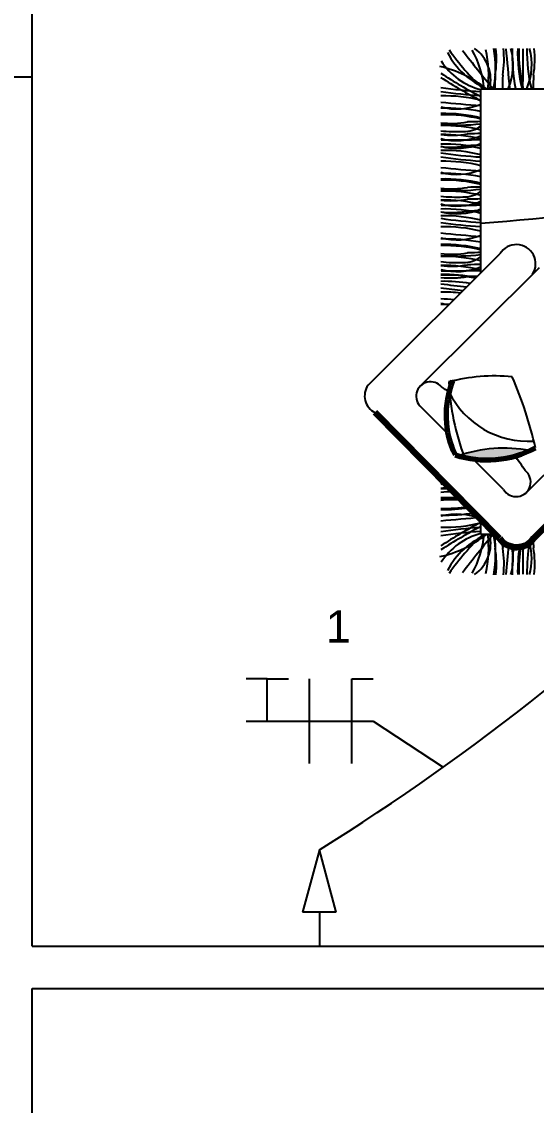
# Model space of a CAD drawing. Header units: millimetres. Extents: x 2979.6 to 3002.1, y 1616.9 to 1649.8.
# Drawn here: x 2983.838 to 2985.661, y 1622.953 to 1626.791 of the extents above; entities that cross this region are included whole.
import ezdxf

# ---------------------------------------------------------------- set-up
doc = ezdxf.new("R2010")
doc.units = ezdxf.units.MM
for name, color, linetype in [('Civil', 7, 'Continuous'), ('Elétrico', 2, 'Continuous'), ('Fiação', 5, 'Continuous'), ('Objetos', 7, 'Continuous')]:
    doc.layers.add(name, color=color, linetype=linetype)
doc.styles.get("Standard").update_dxf_attribs({"font": 'arial.ttf'})

msp = doc.modelspace()

# ---------------------------------------------------------------- hatches: boundary and pattern name
at = {"layer": 'Objetos'}
h = msp.add_hatch(color=252, dxfattribs=at)
h.dxf.hatch_style = 1
h.set_gradient(color1=(132, 132, 132), rotation=60, centered=1, one_color=1, tint=1, name='INVHEMISPHERICAL')
h.paths.add_polyline_path([(2985.6384, 1625.2717, 0.120779), (2985.4028, 1625.2588, 0.003583), (2985.4071, 1625.2472, 0.163015)])

# ---------------------------------------------------------------- linework, layer by layer
at = {"layer": 'Civil'}
for p, q in [((2983.875, 1623.5168), (2983.875, 1633.3053)), ((2983.725, 1626.5953), (2983.875, 1626.5953)), ((2983.875, 1623.5168), (2991.425, 1623.5168)), ((2983.875, 1623.3668), (2991.575, 1623.3668)), ((2983.875, 1621.0579), (2983.875, 1623.3668))]:
    msp.add_line(p, q, dxfattribs=at)
at = {"layer": 'Elétrico'}
for p, q in [((2984.8928, 1623.8579), (2984.8331, 1623.6368)), ((2984.9526, 1623.6368), (2984.8928, 1623.8579)), ((2984.8928, 1623.6368), (2984.8928, 1623.5168))]:
    msp.add_line(p, q, dxfattribs=at)
msp.add_lwpolyline([(2984.9526, 1623.6368), (2984.8331, 1623.6368)], dxfattribs=at)
msp.add_arc((2980.5317, 1630.8812), 8.2672, 301.83818, 328.74028, dxfattribs=at)
at = {"layer": 'Fiação'}
for p, q in [((2984.7077, 1624.4633), (2984.6327, 1624.4633)), ((2984.7077, 1624.3133), (2984.7077, 1624.4633)), ((2984.7077, 1624.4633), (2984.7827, 1624.4633)), ((2984.8577, 1624.3133), (2984.8577, 1624.4633)), ((2985.0077, 1624.3133), (2985.0077, 1624.4633)), ((2985.0077, 1624.4633), (2985.0827, 1624.4633)), ((2984.6327, 1624.3133), (2984.7827, 1624.3133)), ((2984.7827, 1624.3133), (2984.9327, 1624.3133)), ((2984.8577, 1624.1633), (2984.8577, 1624.3133)), ((2984.9327, 1624.3133), (2985.0827, 1624.3133)), ((2985.0077, 1624.1633), (2985.0077, 1624.3133)), ((2985.0827, 1624.3133), (2985.3315, 1624.15))]:
    msp.add_line(p, q, dxfattribs=at)
at = {"layer": 'Objetos', "color": 0}
for p, q in [((2985.4653, 1625.9018, -803.9027), (2985.4653, 1626.5534, -803.9027)), ((2985.4653, 1626.5534, -803.9027), (2988.2858, 1626.5534, -803.9027)), ((2985.065, 1625.5037, -803.9027), (2985.5325, 1625.9686, -803.9027)), ((2985.6711, 1625.9191, -803.9027), (2985.2504, 1625.5005, -803.9027)), ((2985.6262, 1625.1237, -803.9027), (2986.0061, 1625.501, -803.9027)), ((2985.3483, 1625.3308, -803.9027), (2985.2536, 1625.4255, -803.9027)), ((2985.3483, 1625.3308, -803.9027), (2985.2536, 1625.4255, -803.9027)), ((2985.545, 1625.1341, -803.9027), (2985.4372, 1625.2419, -803.9027)), ((2985.545, 1625.1341, -803.9027), (2985.4372, 1625.2419, -803.9027)), ((2985.4653, 1624.9747, -803.9027), (2985.4653, 1625.0263, -803.9027)), ((2985.5163, 1624.9747, -803.9027), (2985.4653, 1624.9747, -803.9027))]:
    msp.add_line(p, q, dxfattribs=at)
at = {"layer": 'Objetos', "color": 0, "lineweight": 100}
for p, q in [((2985.5306, 1624.9601, -803.9027), (2985.0898, 1625.4066, -803.9027)), ((2985.6524, 1624.9618, -803.9027), (2986.1002, 1625.4069, -803.9027))]:
    msp.add_line(p, q, dxfattribs=at)
at = {"layer": 'Objetos', "color": 0}
for centre, radius, start, end in [((2985.5896, 1626.8066, -803.9027), 0.2733, 207.3033, 247.8819), ((2986.1301, 1627.2424, -803.9027), 0.9533, 215.3153, 226.284), ((2988.8707, 1629.3566, -803.9027), 4.3776, 217.5441, 219.8432), ((2985.1531, 1626.5292, -803.9027), 0.3239, 4.2757, 29.865), ((2985.3619, 1626.584, -803.9027), 0.138, 347.1946, 54.0943), ((2985.1028, 1626.6019, -803.9027), 0.3898, 352.8509, 13.2785), ((2985.1577, 1626.6259, -803.9027), 0.3594, 348.4112, 11.2455), ((2985.1995, 1626.6577, -803.9027), 0.3208, 349.9349, 6.8829), ((2985.2263, 1626.6577, -803.9027), 0.3208, 349.9349, 6.8829), ((2979.2781, 1626.0575, -803.9027), 6.3087, 4.51462, 5.80171), ((2985.3574, 1626.6388, -803.9027), 0.2216, 337.3098, 14.8613), ((2986.2933, 1626.6836, -803.9027), 0.7176, 179.0195, 190.4039), ((2986.1357, 1626.6829, -803.9027), 0.5405, 178.6331, 193.8573), ((2986.1398, 1626.6829, -803.9027), 0.5405, 178.6331, 193.8573), ((2980.9882, 1626.6629, -803.9027), 4.6268, 358.628, 0.3934), ((2985.4234, 1626.6389, -803.9027), 0.2216, 337.3098, 14.8613), ((2986.1686, 1626.6829, -803.9027), 0.5405, 178.6331, 193.8573), ((2985.3353, 1626.6574, -803.9027), 0.3208, 349.9349, 6.8829), ((2985.5216, 1626.7767, -803.9027), 0.2333, 212.2712, 256.0065), ((2985.2254, 1626.2226, -803.9027), 0.4202, 51.9231, 77.0477), ((2986.1939, 1627.9393, -803.9027), 1.5906, 236.8219, 242.7331), ((2989.0921, 1626.4885, -803.9027), 3.5785, 178.1891, 178.9775), ((2989.1189, 1626.4886, -803.9027), 3.5785, 178.1891, 178.9775), ((2989.2279, 1626.4883, -803.9027), 3.5785, 178.1891, 178.9775), ((2986.1936, 1627.9249, -803.9027), 1.5906, 236.8219, 242.7331), ((2985.5551, 1628.0855, -803.9027), 1.5449, 261.3771, 266.6356), ((2985.3356, 1625.9875, -803.9027), 0.5405, 76.1427, 91.3669), ((2985.5547, 1628.0712, -803.9027), 1.5449, 261.3771, 266.6356), ((2985.3351, 1625.7673, -803.9027), 0.7176, 79.5961, 90.9805), ((2985.3799, 1626.7033, -803.9027), 0.2216, 255.1387, 292.6902), ((2985.9612, 1632.7826, -803.9027), 6.3087, 264.19829, 265.48538), ((2985.3359, 1625.9249, -803.9027), 0.5405, 76.1427, 91.3669), ((2985.3359, 1625.9209, -803.9027), 0.5405, 76.1427, 91.3669), ((2985.3801, 1627.1545, -803.9027), 0.7301, 265.4936, 276.6298), ((2985.3357, 1625.8823, -803.9027), 0.5405, 76.1427, 91.3669), ((2985.3789, 1626.9015, -803.9027), 0.5001, 263.5587, 272.5565), ((2985.3613, 1626.7514, -803.9027), 0.3208, 263.1171, 280.0651), ((2985.4065, 1626.4984, -803.9027), 0.0966, 266.8256, 308.3436), ((2985.5305, 1622.8588, -803.9027), 3.5785, 91.0225, 91.8109), ((2985.3355, 1625.8504, -803.9027), 0.5405, 76.1427, 91.3669), ((2985.3795, 1626.591, -803.9027), 0.2216, 255.1387, 292.6902), ((2985.3612, 1626.7092, -803.9027), 0.3208, 263.1171, 280.0651), ((2985.3559, 1630.999, -803.9027), 4.6268, 269.6066, 271.372), ((2985.5303, 1622.8166, -803.9027), 3.5785, 91.0225, 91.8109), ((2985.3355, 1625.8168, -803.9027), 0.5405, 76.1427, 91.3669), ((2985.3798, 1626.5638, -803.9027), 0.2216, 255.1387, 292.6902), ((2985.3615, 1626.6674, -803.9027), 0.3208, 263.1171, 280.0651), ((2985.336, 1625.7944, -803.9027), 0.5405, 76.1427, 91.3669), ((2985.5306, 1622.7748, -803.9027), 3.5785, 91.0225, 91.8109), ((2985.3356, 1625.7559, -803.9027), 0.5405, 76.1427, 91.3669), ((2985.5547, 1627.8395, -803.9027), 1.5449, 261.3771, 266.6356), ((2985.5551, 1627.8538, -803.9027), 1.5449, 261.3771, 266.6356), ((2985.3351, 1625.5356, -803.9027), 0.7176, 79.5961, 90.9805), ((2985.3799, 1626.4716, -803.9027), 0.2216, 255.1387, 292.6902), ((2985.9612, 1632.5509, -803.9027), 6.3087, 264.19829, 265.48538), ((2985.3359, 1625.6932, -803.9027), 0.5405, 76.1427, 91.3669), ((2985.3359, 1625.6892, -803.9027), 0.5405, 76.1427, 91.3669), ((2985.3801, 1626.9229, -803.9027), 0.7301, 265.4936, 276.6298), ((2985.3357, 1625.6506, -803.9027), 0.5405, 76.1427, 91.3669), ((2985.3613, 1626.5197, -803.9027), 0.3208, 263.1171, 280.0651), ((2985.4065, 1626.2667, -803.9027), 0.0966, 266.8256, 308.3436), ((2985.5305, 1622.6271, -803.9027), 3.5785, 91.0225, 91.8109), ((2985.3355, 1625.6187, -803.9027), 0.5405, 76.1427, 91.3669), ((2985.3795, 1626.3593, -803.9027), 0.2216, 255.1387, 292.6902), ((2985.3612, 1626.4776, -803.9027), 0.3208, 263.1171, 280.0651), ((2985.3789, 1626.6698, -803.9027), 0.5001, 263.5587, 272.5565), ((2985.3559, 1630.7674, -803.9027), 4.6268, 269.6066, 271.372), ((2985.5303, 1622.585, -803.9027), 3.5785, 91.0225, 91.8109), ((2983.3199, 1652.1786, -803.9027), 26.1898, 274.69873, 276.31076), ((2985.3358, 1625.5869, -803.9027), 0.5405, 76.1427, 91.3669), ((2985.3798, 1626.3321, -803.9027), 0.2216, 255.1387, 292.6902), ((2985.3615, 1626.4357, -803.9027), 0.3208, 263.1171, 280.0651), ((2985.336, 1625.5628, -803.9027), 0.5405, 76.1427, 91.3669), ((2985.5306, 1622.5431, -803.9027), 3.5785, 91.0225, 91.8109), ((2985.3356, 1625.5239, -803.9027), 0.5405, 76.1427, 91.3669), ((2985.5547, 1627.6075, -803.9027), 1.5449, 261.3771, 266.6356), ((2985.5551, 1627.6219, -803.9027), 1.5449, 261.3771, 266.6356), ((2985.3351, 1625.3037, -803.9027), 0.7176, 79.5961, 90.9805), ((2985.3799, 1626.2397, -803.9027), 0.2216, 255.1387, 292.6902), ((2985.9612, 1632.319, -803.9027), 6.3087, 264.19829, 265.48538), ((2985.3359, 1625.4613, -803.9027), 0.5405, 76.1427, 91.3669), ((2985.3359, 1625.4573, -803.9027), 0.5405, 76.1427, 91.3669), ((2985.5907, 1625.933, -803.9027), 0.0682, 327.6055, 148.5307), ((2985.3801, 1626.6909, -803.9027), 0.7301, 265.4936, 276.6298), ((2985.3357, 1625.4187, -803.9027), 0.5405, 76.1427, 91.3669), ((2985.3613, 1626.2878, -803.9027), 0.3208, 263.1171, 280.0651), ((2985.4065, 1626.0348, -803.9027), 0.0966, 266.8256, 308.3436), ((2985.5305, 1622.3952, -803.9027), 3.5785, 91.0225, 91.8109), ((2985.3355, 1625.3867, -803.9027), 0.5405, 76.1427, 91.3669), ((2985.3795, 1626.1274, -803.9027), 0.2216, 255.1387, 292.6902), ((2985.3612, 1626.2456, -803.9027), 0.3208, 263.1171, 280.0651), ((2985.3789, 1626.4378, -803.9027), 0.5001, 263.5587, 272.5565), ((2985.3559, 1630.5354, -803.9027), 4.6268, 269.6066, 271.372), ((2985.5303, 1622.353, -803.9027), 3.5785, 91.0225, 91.8109), ((2985.3355, 1625.3531, -803.9027), 0.5405, 78.2362, 91.3669), ((2985.3358, 1625.355, -803.9027), 0.5405, 78.0993, 91.3669), ((2985.3615, 1626.2038, -803.9027), 0.3208, 263.1171, 280.0651), ((2985.336, 1625.3308, -803.9027), 0.5405, 80.3159, 91.3669), ((2985.5306, 1622.3112, -803.9027), 3.5785, 91.2535, 91.8109), ((2985.3356, 1625.2922, -803.9027), 0.5405, 83.9229, 91.3669), ((2985.5547, 1627.3759, -803.9027), 1.5449, 261.3771, 264.3194), ((2985.5551, 1627.3902, -803.9027), 1.5449, 261.3771, 264.7986), ((2985.3351, 1625.072, -803.9027), 0.7176, 88.619, 90.9805), ((2985.3799, 1626.008, -803.9027), 0.2216, 255.1387, 262.5478), ((2985.9612, 1632.0873, -803.9027), 6.3087, 264.19829, 264.6171), ((2985.5136, 1624.8952, -803.9027), 0.6408, 84.4337, 104.6932), ((2984.3199, 1624.9827, -803.9027), 1.3711, 12.5824, 23.6629), ((2985.1187, 1625.4657, -803.9027), 0.0658, 144.7009, 243.9255), ((2985.2864, 1625.4645, -803.9027), 0.0509, 40.1092, 229.8908), ((2984.7839, 1624.6599, -803.9027), 0.9972, 55.273, 57.1144), ((2986.2154, 1625.5562, -803.9027), 0.8654, 182.7232, 200.9185), ((2985.5468, 1624.7846, -803.9027), 0.4957, 79.3487, 109.0995), ((2984.7839, 1624.6599, -803.9027), 0.9972, 32.8856, 36.4546), ((2985.5896, 1625.1603, -803.9027), 0.0518, 210.4819, 52.3252), ((2985.3795, 1624.9371, -803.9027), 0.2216, 100.6792, 104.8613), ((2985.3355, 1625.6777, -803.9027), 0.5405, 268.6331, 272.1135), ((2985.3612, 1624.8188, -803.9027), 0.3208, 91.3666, 96.8829), ((2985.3559, 1620.529, -803.9027), 4.6268, 90.2284, 90.3934), ((2985.3801, 1624.3735, -803.9027), 0.7301, 89.2987, 94.5064), ((2985.3789, 1624.6266, -803.9027), 0.5001, 91.4332, 96.4413), ((2985.3357, 1625.6457, -803.9027), 0.5405, 268.6331, 275.2422), ((2985.3613, 1624.7767, -803.9027), 0.3208, 83.6069, 96.8829), ((2985.3359, 1625.6072, -803.9027), 0.5405, 268.6331, 278.8561), ((2985.3359, 1625.6031, -803.9027), 0.5405, 268.6331, 279.2236), ((2985.3351, 1625.7608, -803.9027), 0.7176, 269.0195, 278.4847), ((2985.3799, 1624.8248, -803.9027), 0.2216, 67.3098, 104.8613), ((2985.9612, 1618.7455, -803.9027), 6.3087, 94.51462, 95.80171), ((2985.3356, 1625.5405, -803.9027), 0.5405, 268.6331, 283.8573), ((2986.1936, 1623.6031, -803.9027), 1.5906, 117.2669, 123.1781), ((2985.5547, 1623.4569, -803.9027), 1.5449, 93.3644, 98.6229), ((2986.1939, 1623.5888, -803.9027), 1.5906, 117.2669, 123.1781), ((2985.5551, 1623.4425, -803.9027), 1.5449, 93.3644, 98.6229), ((2985.2254, 1625.3055, -803.9027), 0.4202, 282.9523, 308.0769), ((2985.5216, 1624.7514, -803.9027), 0.2333, 103.9935, 147.7288), ((2985.5896, 1624.7215, -803.9027), 0.2733, 112.1181, 152.6967), ((2986.1301, 1624.2857, -803.9027), 0.9533, 133.716, 144.6847), ((2988.8707, 1622.1715, -803.9027), 4.3776, 140.1568, 142.4559), ((2985.1531, 1624.9988, -803.9027), 0.3239, 330.135, 355.7243), ((2985.3619, 1624.9441, -803.9027), 0.138, 305.9057, 12.8054), ((2985.1028, 1624.9262, -803.9027), 0.3898, 346.7215, 7.1491), ((2985.1577, 1624.9022, -803.9027), 0.3594, 348.7545, 11.5888), ((2989.0921, 1625.0396, -803.9027), 3.5785, 181.0225, 181.8109), ((2989.1189, 1625.0395, -803.9027), 3.5785, 181.4616, 181.8109), ((2986.1686, 1624.8452, -803.9027), 0.5405, 169.2534, 181.3669), ((2985.4234, 1624.8892, -803.9027), 0.2216, 345.1387, 14.8341), ((2989.2279, 1625.0398, -803.9027), 3.5785, 181.2964, 181.8109), ((2985.1995, 1624.8704, -803.9027), 0.3208, 353.1171, 10.0651), ((2985.2263, 1624.8703, -803.9027), 0.3208, 353.1171, 10.0651), ((2979.2781, 1625.4706, -803.9027), 6.3087, 354.19829, 355.1265), ((2985.3574, 1624.8893, -803.9027), 0.2216, 345.1387, 10.9364), ((2986.2933, 1624.8444, -803.9027), 0.7176, 173.1299, 180.9805), ((2986.1357, 1624.8452, -803.9027), 0.5405, 170.9315, 181.3669), ((2986.1398, 1624.8452, -803.9027), 0.5405, 170.851, 181.3669), ((2980.9882, 1624.8652, -803.9027), 4.6268, 359.6066, 0.8441), ((2985.3353, 1624.8707, -803.9027), 0.3208, 353.1171, 10.0651)]:
    msp.add_arc(centre, radius, start, end, dxfattribs=at)
at = {"layer": 'Objetos', "color": 0, "lineweight": 70}
for centre, radius, start, end in [((2985.6682, 1625.3973, -803.9027), 0.3268, 158.2301, 205.5499), ((2985.4862, 1625.6048, -803.9027), 0.3662, 252.0571, 297.9874)]:
    msp.add_arc(centre, radius, start, end, dxfattribs=at)
at = {"layer": 'Objetos'}
msp.add_arc((2985.6325, 1625.6177, -803.9027), 0.3128, 206.2274, 273.6556, dxfattribs=at)
at = {"layer": 'Objetos', "color": 0, "lineweight": 100}
msp.add_arc((2985.591, 1625.0044, -803.9027), 0.0748, 216.2486, 325.3083, dxfattribs=at)

# ---------------------------------------------------------------- texts
at = {"layer": 'Fiação', "insert": (2984.9153, 1624.7061), "char_height": 0.1147, "width": 0.182433, "attachment_point": 1}
msp.add_mtext('1', dxfattribs=at)

doc.saveas('drawing.dxf')
